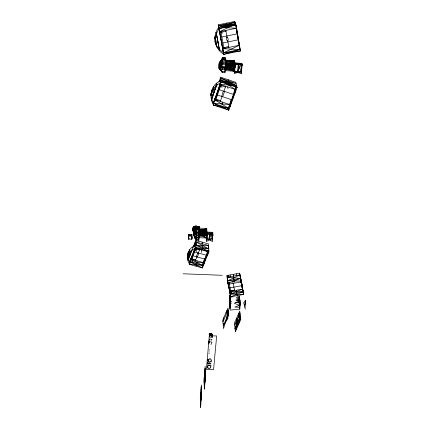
<?xml version="1.0" encoding="UTF-8"?>
<svg xmlns="http://www.w3.org/2000/svg" width="429" height="429" viewBox="0 0 429 429"><rect width="100%" height="100%" fill="white"/><g stroke="black" fill="none" stroke-linecap="round" stroke-linejoin="round"><path stroke-width="0.64" d="M240.143 302L239.559 307.277L234.792 307.105L239.318 305.432L239.355 296.107L236.379 297.34L239.538 297.453M223.643 58.773L223.648 57.684L225.091 57.695L225.649 63.428L224.978 71.761L224.635 71.841M239.806 309.137L239.902 300.171L238.781 301.335L234.325 303.206L239.318 305.432L240.396 303.85L239.355 296.107L238.781 301.335L239.806 309.137L230.089 310.092L229.242 302.268L230.03 294.482L230.893 302.209M224.817 71.804L224.866 71.225L225.193 72.753L222.281 72.571L220.506 69.525L220.699 67.01L222.935 64.194L225.868 64.382L225.391 62.318L241.843 63.379L241.082 71.643L234.706 73.354L234.856 62.929L225.043 60.795L225.22 58.596M210.73 364.194L210.741 363.577M211.728 340.245L211.744 339.623M207.475 363.867L207.497 362.988L207.475 363.867L208.086 363.883L208.108 363.004L208.086 363.883L207.475 363.867L207.507 363.191L207.968 363.132M209.861 340.186L209.872 339.564L209.888 339.838M201.212 395.522L201.324 391.216M199.131 231.724L212.741 232.32L212.258 238.272L206.719 241.35L206.955 232.068L196.584 227.992L197.49 227.922L196.584 227.992L197.501 228.593M223.005 50.472L219.578 31.666L231.569 25.847M200.643 393.79L200.584 407.55L200.284 398.182L201.367 384.893L201.689 394.149L201.255 389.167L201.003 389.36M240.808 319.391L238.878 315.288L235.038 328.711L239.714 321.852L239.961 312.854L234.609 324.941L239.355 319.015L235.371 331.585L234.395 323.075L239.72 311.02L240.808 319.391L235.371 331.585M191.924 236.883L191.849 239.221L188.411 239.071L188.572 234.406L191.999 234.556L191.849 239.221L191.924 236.883L191.827 238.385M188.411 239.071L188.572 234.406L192.036 236.213L188.594 236.063L188.411 239.071L189.548 238.567M228.566 313.486L223.268 325.713L227.783 318.779L228.18 309.781L222.935 321.948L223.804 317.685M216.178 84.969L211.47 98.423L213.256 103.287L228.775 110.13L229.022 106.097L230.142 106.392L229.762 104.542L235.698 91.216L235.891 87.28L237.103 87.371L228.775 110.13L213.503 105.132C208.365 96.273 211.106 84.111 221.294 80.48L236.079 83.408L220.881 78.282L219.728 81.553M200.665 402.188L201.501 396.407L201.437 386.92L200.348 400.236L200.767 405.341L201.394 393.28M205.555 375.337L205.051 370.624L204.456 383.762L205.357 377.654L205.244 368.323L204.102 381.982L204.579 386.824L205.228 374.619L204.29 379.729L204.386 389.092L205.555 375.337L205.159 366.355L204.016 379.987L204.386 389.092M188.401 238.234L188.572 234.406M193.136 229.258L192.809 228.249L194.026 226.442L194.471 228.652C192.712 228.748 193.683 231.322 192.396 229.965L192.444 229.44L194.214 227.686L194.149 227.257L193.088 228.78L193.608 228.405L193.651 227.102L194.192 226.657L195.908 226.153L197.581 226.678M194.337 227.193L193.651 227.102L192.809 228.249L193.206 229.22L193.329 227.257L194.026 226.442L195.072 226.34L195.667 227.638L195.56 229.274L195.511 228.834L194.471 228.652L194.439 227.477L197.088 226.689L196.064 226.528L194.337 227.193L193.731 228.625L192.664 229.231L192.685 230.132L193.865 231.563M192.728 230.153L192.744 229.215L193.795 228.721M192.916 230.293L192.664 229.231M194.9 226.137L196.632 226.126L196.943 226.914L196.632 226.126L193.887 226.48L193.002 228.148L193.012 229.349L193.002 228.148L194.026 226.442L195.19 226.759L195.19 227.284M193.104 229.708L194.031 228.93L194.192 231.88L193.688 230.974L193.635 231.864L193.077 231.188L193.104 229.708L195.442 228.459L193.79 231.274L193.635 231.864L194.117 232.073L193.077 231.188L192.959 229.633L193.929 229.07L193.608 228.405M194.026 226.442L193.125 229.295L193.189 228.003L192.809 228.249L193.264 228.239L193.184 229.467M193.887 226.48L193.297 227.74L193.329 227.257L193.602 227.847M193.635 231.864L193.554 231.392M193.64 230.003L193.506 229.397L193.13 229.982L193.259 230.984L193.79 231.274L194.702 230.947M193.677 229.451L193.667 228.55M193.908 234.164L194.289 236.685L195.013 237.864C192.916 234.851 193.72 230.11 196.729 227.938L196.702 226.684L199.099 226.491L199.206 233.494L198.799 239.479L196.402 239.377L195.978 238.899M194.273 232.084L194.568 230.518L195.876 228.845M196.444 227.231L194.68 228.341L196.048 229.027L193.667 229.612L193.79 231.274L193.238 231.328L193.747 230.083L194.777 229.821L194.53 227.751L196.278 226.861L196.514 227.418L195.667 227.638L195.919 228.566M195.045 226.716L195.072 226.34M194.326 231.188C194.208 234.422 194.208 238.251 196.455 240.916L198.863 241.018L198.761 238.647L198.799 239.479M194.948 236.974L194.879 237.988L194.739 236.106L194.943 236.996M195.731 226.078L195.576 226.351L195.908 226.153L196.278 226.861M195.597 227.488L195.511 228.834L193.597 229.44L193.093 230.566M196.734 231.622L196.729 227.938M198.745 232.802L206.665 235.945L198.863 235.612L199.008 238.921L194.938 238.749L195.056 236.947L196.857 234.91L199.276 235.012L198.97 228.099L196.702 226.684L199.099 226.491L198.831 230.175L206.564 230.512L207.014 237.462M198.82 232.277L199.131 227.713M198.874 233.489L199.169 229.161L196.761 229.354L194.235 231.236L194.573 232.352L196.316 233.832M198.852 235.773L199.195 230.823L196.772 231.049L194.573 232.352M198.831 237.607L199.201 232.25L196.788 232.266C194.728 232.888 193.956 235.285 194.584 237.205L198.938 237.393M224.978 71.761L222.083 71.579C218.522 69.809 218.291 65.905 219.342 62.484L220.753 61.063M219.224 64.575L219.627 62.409L222.302 58.87L222.184 57.926L223.648 57.684M220.356 62.902L219.316 63.336L219.053 64.071L220.131 66.018L219.943 68.522L220.506 69.525L225.429 69.836L224.962 67.718L234.384 68.318L225.847 66.238L233.966 66.758M220.522 67.321L220.415 68.737L220.19 66.779L220.517 67.358M222.217 60.028L222.302 58.87L222.935 64.194M221.353 70.999L221.943 71.455L221.975 71.042L221.353 70.999L219.401 69.133M225.434 64.103L225.574 62.323L222.651 62.307L222.619 62.725L221.997 62.682C219.428 64.039 219.112 67.685 220.345 70.072L221.584 70.903M199.099 226.491L198.825 229.295M209.502 239.806L209.969 233.826M224.893 60.146L225.091 57.695L222.184 57.926L222.029 59.958L222.184 57.926L224.426 59.69M225.268 60.929L225.364 59.679L222.442 59.91L219.342 62.484L219.857 63.106L222.131 63.851M204.772 250.048L207.69 251.63L203.523 265.208L203.389 262.596L207.856 254.193L208.156 250.445M208.355 247.973L208.553 245.511L195.86 241.956L193.881 247.174M225.005 69.487L225.198 67.08M228.775 110.13L228.405 108.258L213.503 105.132L214.575 99.544L220.238 86.047L220.517 82.69M220.613 81.489L220.881 78.282L236.663 85.65L228.405 108.258L213.256 103.287L220.64 82.33M200.482 404.391L201.582 391.023M204.263 386.02L205.421 372.308M208.553 245.511L195.967 245.281C187.661 247.64 185.264 257.668 189.709 264.462L202.45 267.932L202.783 264.146M209.314 363.937L208.902 364.141L208.639 363.492L209.4 362.988M237.913 72.496L238.658 64.184M213.819 101.684L213.503 105.132L213.256 103.287L229.762 104.542L231.172 99.587M225.091 57.695L224.871 60.044L234.218 60.65L235.435 64.999L234.137 71.203L241.725 73.799L238.352 63.154L237.607 71.423L241.843 63.379L235.435 64.999M193.645 227.826L193.795 226.71L194.632 226.48M190.111 260.682L189.709 264.462L189.672 261.851L194.905 248.075L207.69 251.63L202.327 265.31L189.709 264.462L190.707 259.121L194.986 250.622L195.297 247.501M195.485 245.645L195.86 241.956L208.778 248.858L196.053 247.812L192.348 249.828L189.677 252.177L187.553 255.158L188.143 260.939L191.345 250.391M229.392 303.63L230.18 295.817M229.687 306.376L230.486 298.53M229.885 308.226L230.689 300.364M207.454 363.465L207.813 363.149L208.065 363.481M239.318 305.432L239.902 300.171M244.696 305.62L245.302 300.364L243.651 302.949L244.696 305.62L245.227 309.325M244.959 307.464L245.57 302.193M193.372 230.03L192.406 229.794L192.744 229.215M209.02 353.711L209.1 353.137M195.458 229.14L195.27 230.352L196.798 233.387L196.857 234.91M220.731 60.516L220.619 61.261L222.731 63.24L225.649 63.428M207.464 366.414L208.816 365.245L211.122 365.798L209.937 368.511L207.631 367.959L207.716 367.433M212.006 90.76L210.87 94.015L211.1 95.796L211.792 91.758L211.561 90.004M188.588 252.397L188.063 252.252L187.575 257.743L188.604 253.678L188.626 254.965M226.432 318.409L227.311 314.087M209.336 343.066L208.537 342.61L208.719 341.747L209.009 341.822M207.631 367.959L207.271 366.865L207.647 365.658M235.87 25.863L236.03 25.161L234.69 21.45L218.189 24.839L218.747 27.88M197.512 228.593L196.6 227.992L206.719 228.437L207.175 235.355L206.51 238.025L212.527 241.597L212.258 238.272L209.851 232.191L209.384 238.149L212.741 232.32L213.009 235.607L206.955 232.068L198.815 236.299M219.627 62.409L219.23 63.042L219.535 63.637L219.16 68.576L221.219 70.41L222.281 72.571M207.657 363.122L208.06 363.165M211.1 95.796L212.768 89.329M213.224 87.564L213.524 86.395L213.776 88.117L210.87 94.015M195.377 229.869L194.568 230.518L194.155 231.633L193.962 235.403L194.798 237.457M218.007 42.219L217.712 40.83L214.956 41.393L216.431 45.485L219.273 49.271L223.439 52.864L240.39 50.976L235.575 23.901L218.79 27.343L236.03 25.161L240.39 50.976L223.782 54.344C214.371 48.852 211.996 35.838 218.79 27.343L234.979 22.26L236.77 29.531L239.473 47.185M224.431 91.86L223.15 91.382L221.718 96.214L222.78 96.482L224.415 91.758M227.166 37.173C230.26 40.412 225.885 43.399 226.662 37.323M190.894 250.986L188.117 258.344L189.672 261.851L203.389 262.596L204.579 258.419M227.52 37.226L226.635 37.409M192.396 229.965L193.05 228.695M216.248 85.028L211.701 100.23L211.47 98.423L217.074 84.904L216.795 83.199M214.012 101.153L214.832 101.362L219.932 84.336L232.164 85.301M230.142 106.392L235.264 89.473L225.069 82.915M190.262 260.296L190.755 261.722L194.905 248.075L199.324 248.321M227.499 315.953L223.525 328.582L222.769 320.093L227.992 307.958L228.855 316.302L227.123 312.237L225.89 312.843M213.143 87.484L213.524 86.395M210.982 94.906L213.653 87.253M211.583 99.324L216.725 84.636M218.897 82.261L220.678 77.199L235.794 82.304L237.103 87.371L221.611 82.164L217.074 84.904L213.776 88.117L211.792 91.758M208.001 359.834L207.84 360.837L209.089 362.087L211.492 361.658L210.789 358.859L208.381 359.288L208.001 359.834L207.99 359.534M215.723 99.919L221.091 84.728M220.292 101.421L222.034 96.536M223.927 91.232L225.702 86.272M187.553 255.158L188.175 253.501M188.798 251.844L189.634 249.624L189.677 252.177L188.09 254.821M187.564 256.445L188.604 253.678M188.127 259.636L191.854 249.791M193.088 247.485L195.801 240.315L196.053 247.812L208.95 251.405L202.45 267.932L189.672 261.851L202.327 265.31L202.45 267.932M195.468 245.822L196.337 243.527L194.755 243.082L194.857 246.396M191.661 259.384L195.871 248.343M196.407 256.424L197.699 253.062M195.474 260.43L196.847 256.869M199.716 249.41L198.327 253.013A0.568 0.268 21 0 0 197.683 253.131A0.568 0.268 21 0 0 198.375 253.598A0.568 0.268 21 0 0 198.686 253.266M197.458 256.858L198.75 253.501M193.297 227.74L193.876 226.705L195.592 226.126M208.612 343.978L208.515 342.219L209.121 340.803M208.537 342.61L209.143 341.189M208.81 342.294L209.213 341.35L208.918 341.275M208.757 343.436L209.121 342.117M210.966 344.562L211.98 342.197L209.62 341.613M235.038 328.711L240.444 316.564M222.05 59.733L223.187 60.146M233.885 92.38L235.264 89.473L219.932 84.336L220.238 86.047M188.117 258.344L192.348 249.828L192.289 247.286M207.775 363.293L208.135 363.159L207.518 363.39M218.189 24.839L219.096 28.63L216.414 33.607L215.117 38.353L215.224 42.787M193.002 228.48L193.559 227.515M207.046 252.719L207.69 251.63L207.856 254.193M209.947 339.189L209.915 339.537M211.819 339.248L211.76 339.897M196.477 226.356L196.632 226.126L197.383 226.85M208.58 343.393L209.416 342.085M192.712 229.665L192.428 229.671L193.034 229.022M207.716 363.197L208.129 363.084M229.697 300.606L230.352 299.823L230.217 308.8L229.37 300.992M193.79 231.274L193.136 230.228L193.667 229.612M210.811 363.245L210.757 363.862M220.131 66.018L222.731 63.24L220.131 66.018L220.699 67.01L225.633 67.326L225.295 65.83M198.986 233.821L206.799 234.164L198.868 231.022L199.131 237.124L195.056 236.947L194.702 235.408L196.798 233.387L199.206 233.494M194.702 235.408L196.798 233.387L196.772 231.049M193.238 228.737L192.953 229.236M192.417 229.622L194.391 228.287L194.214 227.686M219.857 63.106L222.554 61.336L225.493 61.063M225.509 65.68L234.218 60.65L234.137 71.203L225.6 69.101L233.714 69.621M224.887 68.672L234.856 62.929L242.503 65.455L241.843 63.379M221.997 62.682L222.651 62.307M207.175 235.355L212.741 232.32M198.665 232.636L206.719 228.437L206.51 238.025L198.606 234.872M209.604 336.239L209.277 334.915L211.695 333.698L212.291 336.143L212.264 335.757L211.669 333.312L209.213 333.757L209.534 336.186L209.277 334.915L211.744 334.47L212.173 335.655L212.146 335.269M233.285 23.08L234.979 22.26L235.398 24.71M237.918 38.444L239.2 45.318L223.439 52.864L223.782 54.344L239.908 49.517L222.678 48.675L219.24 29.816M230.153 291.672L230.019 290.471L230.159 294.171L227.542 280.797L239.908 274.914L242.616 288.159L242.986 291.817L240.406 278.421L227.156 277.268L227.563 279.14M188.594 236.063L191.999 234.556M223.101 323.825L224.319 323.289M209.309 335.499L211.744 334.47L212.221 336.427M219.932 61.867L220.855 61.481M226.968 275.531L227.542 278.19L227.156 277.268L239.908 274.914L242.594 289.103L230.421 294.069L243.13 291.741L229.853 291.441L227.837 283.483L226.968 275.531L239.661 273.182L242.358 286.39L243.527 294.466L230.421 294.069L227.542 280.797L240.406 278.421L243.13 291.741L230.732 296.809L229.542 288.492M227.837 283.483L240.406 278.421L242.079 285.537L243.527 294.466L230.732 296.809L230.287 292.873M198.686 236.824L206.274 234.352L206.955 232.068L206.51 238.025L199.035 233.129M198.825 234.749L206.429 232.287L206.88 239.259M198.949 232.963L206.564 230.512M199.094 230.866L206.719 228.437L206.274 234.352L206.719 241.35M219.128 29.199L219.096 28.63L235.575 23.901L218.388 25.665L223.439 52.864L239.908 49.517M193.844 228.786L194.471 228.652M234.979 22.26L218.388 25.665L218.887 28.083M219.096 28.63L236.03 25.161M236.77 29.531L236.309 28.239L219.578 31.666L219.889 32.985M219.734 32.529L225.997 31.242M220.592 37.243L237.258 33.837M221.68 43.195L238.267 39.817M222.522 47.839L228.716 46.579M223.112 51.072L223.782 54.344L222.678 48.675L239.2 45.318M228.298 284.277L241.125 281.917M229.107 288.004L241.886 285.655M229.74 290.916L234.513 290.036M229.853 291.441L242.594 289.103L240.787 281.092L239.661 273.182M211.792 333.805L209.234 334.143L211.695 333.698L212.13 335.971M209.304 335.017L210.226 334.845M211.417 334.888L212.028 334.781M209.438 335.553L211.899 335.108M212.065 335.794L210.526 336.073L210.205 334.749M209.915 337.945L212.376 337.5L211.669 333.312M225.236 69.965L233.51 68.838L234.856 62.929L234.137 71.203L225.236 64.27M225.466 67.085L233.757 65.986L234.958 70.442M225.665 64.607L233.966 63.53L235.178 67.938M225.268 61.781L234.218 60.65L233.51 68.838L234.706 73.354M193.147 228.925L193.929 229.07M192.975 228.577L193.377 228.566M192.975 228.861L193.474 228.845M192.841 229.301L193.618 229.284M223.085 59.862L221.986 59.862L223.101 59.931M227.542 280.797L240.787 281.092L243.527 294.466M208.66 363.519L209.384 363.535M208.633 363.803L209.357 363.824M239.334 299.297L236.165 299.185L239.157 297.941L240.186 305.705M239.162 300.868L235.998 300.756L238.985 299.512L240.009 307.293M230.164 301.684L231.547 301.732M235.816 302.579L238.958 302.692M230.003 303.265L231.381 303.314M183.162 273.793L222.254 275.295M196.643 229.193L206.799 229.638M198.884 231.387L206.639 231.73M198.707 231.955L206.429 232.287M194.026 232.379L195.023 232.421M196.251 232.545L196.788 232.266L199.174 232.674M198.761 233.172L206.505 233.505M194.707 233.639L195.967 233.692M198.568 234.019L206.274 234.352L198.879 229.488M198.616 235.237L206.349 235.569M199.061 235.596L196.659 235.494L196.713 237.017M193.967 233.274L194.021 234.507L194.643 236.309L194.954 236.32M198.724 237.693L212.258 238.272M223.799 27.601L236.309 28.239L239.677 46.74M209.277 334.915L211.776 335.054L212.001 335.741M196.058 244.803L194.804 244.734L193.715 245.838L194.766 246.133M221.316 66.093L225.413 66.356M218.962 65.315L220.039 67.273L225.311 67.605M224.887 68.286L233.51 68.838L225.23 62.377M225.214 68.855L219.943 68.522L218.87 66.554M224.732 70.608L241.082 71.643M226.26 60.875L234.427 61.401M225.311 62.972L233.966 63.53M219.316 63.336L221.949 63.508M234.18 64.296L226.045 63.771L234.604 65.835L225.161 65.229M219.053 64.071L220.265 64.152M220.871 64.189L222.104 64.27M225.112 65.428L233.757 65.986M235.376 85.553L236.663 85.65L221.294 80.48L222.372 81.178M241.817 291.613L243.13 291.741M223.316 91.307L224.088 91.538M193.077 230.11L193.409 230.148M236.663 85.65L221.611 82.164L220.678 77.199M221.691 64.302L219.535 63.637M208.515 342.219L209.105 342.363M192.063 255.555L204.778 259.057M190.916 258.574L195.683 259.883M190.755 261.722L190.707 259.121L203.389 262.596M193.533 251.689L206.285 255.217M189.125 252.547L190.192 252.842L190.235 255.411M196.074 245.088L194.804 244.734L195.426 246.257M208.778 248.858L195.967 245.281L208.95 251.405L208.44 243.865L197.705 240.851M194.696 248.632L199.501 249.968M214.843 98.788L220.56 100.676M214.832 101.362L214.575 99.544L229.762 104.542M216.302 94.637L231.537 99.684M218.179 89.318L233.462 94.407M212.677 90.374L214.119 90.857L214.371 92.61M219.664 85.108L225.429 87.033M219.342 81.001L220.603 81.424M193.2 230.335L192.412 229.906M221.294 80.48L237.103 87.371M229.885 295.763L232.228 296.793M227.214 107.69L228.405 108.258L214.575 99.544M190.707 259.121L202.327 265.31M218.913 68.152L221.943 71.455M195.956 234.159L194.316 232.733M194.289 236.685L195.029 237.258M221.788 71.203L219.991 69.53M193.409 230.904L193.892 231.322M222.083 71.579L219.943 68.522L221.219 70.41M193.13 231.049L193.527 231.783M194.755 243.082L196.343 245.812M220.039 67.273L220.603 68.27M229.279 288.803L229.649 289.645M202.837 263.519L203.523 265.208M221.402 70.56L221.578 71.064M237.763 36.835L238.234 38.192M192.648 229.483L192.75 229.783M226.432 23.145L227.558 26.893M231.671 51.19L232.084 52.66M218.892 67.594L219.16 68.576M194.562 228.673L194.643 228.973M221.82 32.1L222.158 33.424M235.264 89.473L235.698 91.216M224.587 47.415L224.941 48.858M210.564 334.025L210.441 333.537L210.542 335.274M209.829 333.644L210.065 334.625M209.518 333.703L209.642 334.191M209.213 333.757L209.786 336.202M209.599 335.607L209.234 334.143L211.744 334.47L212.253 337.012M211.057 333.424L211.175 333.912M239.173 45.941L240.39 50.976M222.678 48.675L223.016 50.129M194.643 236.309L194.997 237.848M232.497 97.051L232.904 98.847M228.255 79.756L229.376 84.776M232.009 293.779L231.328 290.621L231.644 293.35M228.877 282.336L230.807 291.264M216.13 32.282L219.578 50.724L216.13 32.282L219.428 49.995M230.137 274.946L230.593 277.075M228.55 275.236L229.011 277.365M227.622 86.91L227.987 88.642M232.604 281.033L234.625 290.567M233.757 276.485L233.312 274.356L234.309 282.287M222.501 66.168L222.705 67.139M236.486 273.772L236.819 275.37M222.308 68.672L222.512 69.654M214.843 36.991L216.715 46.911L214.843 36.991L216.57 46.198M215.637 41.254L215.916 42.648M221.589 85.752L221.906 87.473M220.833 31.408L223.917 48.423M225.847 30.384L227.156 37.757M227.681 40.739L228.866 47.421M222.19 102.048L222.506 103.882M227.349 279.027L228.013 282.84M234.69 21.45L235.001 23.279M220.849 105.781L221.155 107.636M209.255 334.529L209.4 335.408M193.393 231.129L193.463 231.558M216.747 99.421L217.026 101.233M198.659 238.578L198.734 239.066M236.309 28.239L237.264 34.658M245.302 300.364L245.838 304.043M241.827 283.773L242.986 291.817M240.749 278.507L241.892 286.481M209.014 361.55L209.089 362.087M212.194 90.219L212.435 91.967M236.776 292.905L237.124 295.64M236.218 290.272L236.567 292.996M238.647 313.449L239.714 321.852M236.513 318.286L237.532 326.742M228.668 275.772L228.813 277.086M229.445 282.647L229.569 283.725M229.515 288.454L230.159 294.171M229.713 297.597L230.571 305.362M229.558 299.169L230.411 306.955M193.946 234.915L194.085 236.288M226.941 310.403L227.783 318.779M211.91 334.293L212.017 336.036M205.529 257.137L205.679 259.727M211.127 359.958L211.143 360.258M209.545 333.8L209.642 335.542M210.274 361.572L210.29 361.872M210.51 366.854L210.526 367.16M209.331 349.538L209.347 350.096M209.25 351.748L209.261 352.021M209.572 358.773L209.588 359.073M209.953 365.224L209.969 365.524M208.462 361.395L208.478 361.695M208.767 367.932L208.784 368.238M208.226 360.467L208.242 360.768M202.134 242.095L202.515 249.614M208.044 360.987L208.06 361.288M207.942 360.821L207.808 360.054M208.135 365.272L208.145 365.578M207.738 366.178L207.754 366.479M207.255 366.564L207.271 366.865M207.346 367.085L207.363 367.385M201.314 249.855L201.432 252.413M204.965 368.656L205.357 377.654M204.585 373.219L204.965 382.26M204.209 377.74L204.579 386.824M197.908 226.496L197.946 227.424M196.541 237.291L196.595 238.819M196.402 239.377L196.455 240.916M197.061 260.864L197.152 263.47M201.185 387.135L201.501 396.407M196.128 244.08L196.171 245.329M196.3 249.077L196.385 251.63M200.461 395.994L200.767 405.341M196.01 263.583L196.096 266.2M194.905 248.075L194.986 250.622M192.508 259.009L192.567 261.61M197.394 256.628A0.568 0.273 21 0 1 197.286 256.96A0.568 0.273 21 0 1 196.595 256.767A0.568 0.273 21 0 1 196.461 256.37M229.901 295.758L229.815 305.089L230.764 303.507L229.901 295.763L231.992 297.077L229.901 295.763M207.068 233.703L206.612 239.682L212.393 239.929L212.875 233.955L207.068 233.703M209.293 335.741L206.413 369.514L213.551 369.707L216.661 335.966L209.293 335.741M235.146 63.959L234.416 72.27L241.404 72.715L242.171 64.409L235.146 63.959"/></g></svg>
